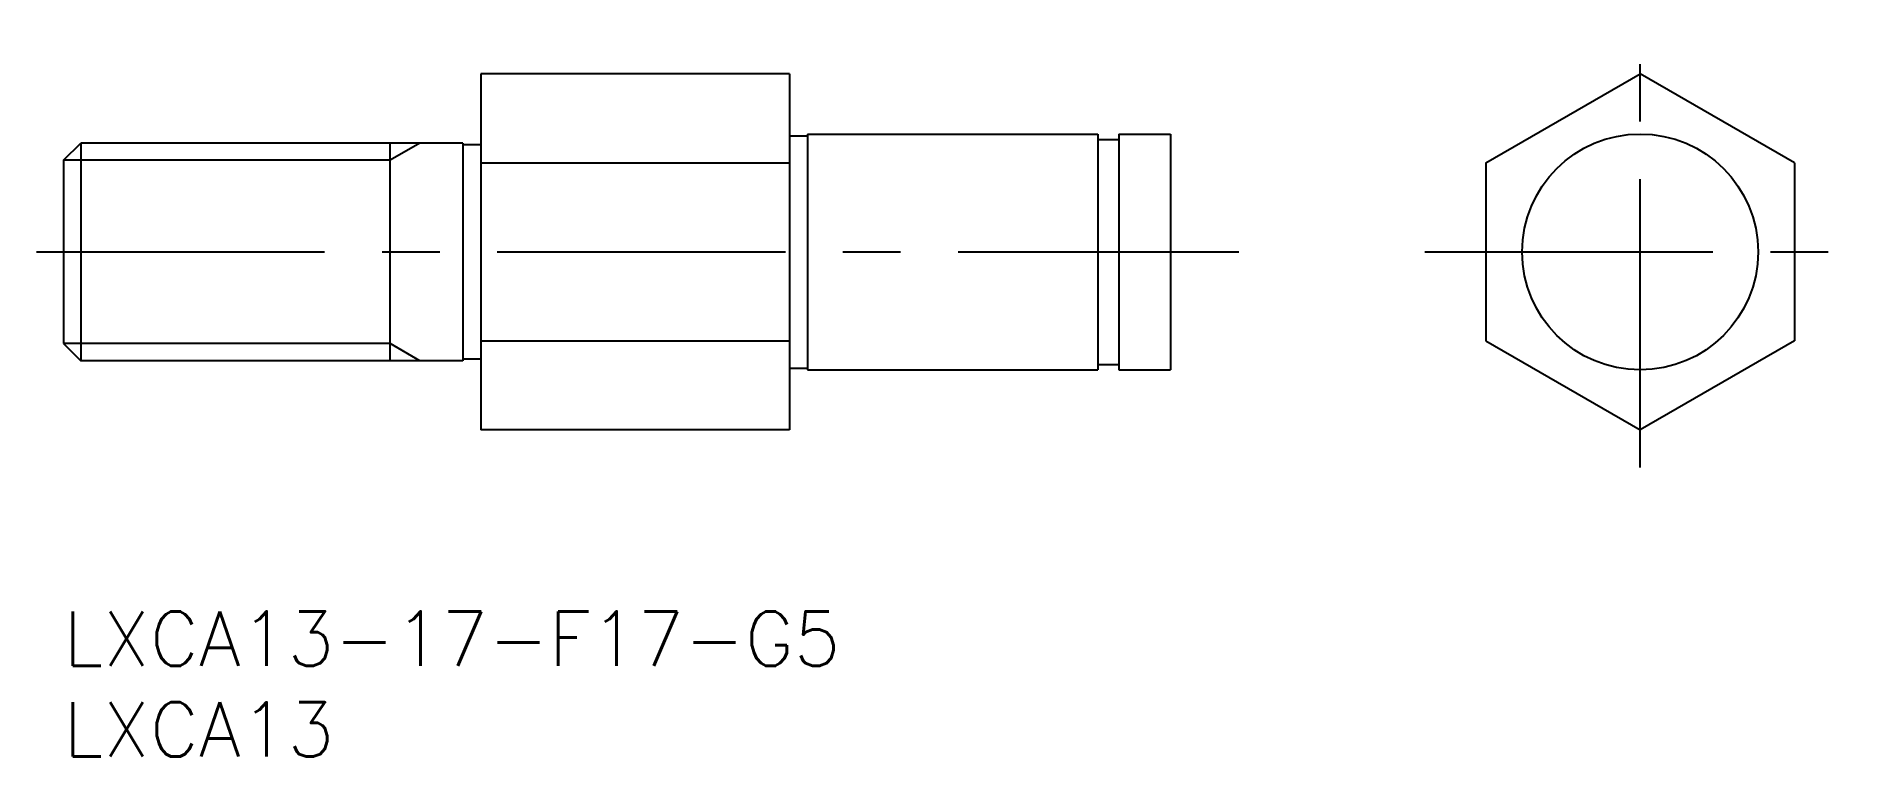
# Model space of a CAD drawing. Extents: x -2 to 99, y -8 to 32.
import ezdxf

# ---------------------------------------------------------------- set-up
doc = ezdxf.new("R2010")
doc.units = 0
doc.header["$LTSCALE"] = 0.5
doc.linetypes.add('CENTER', pattern=[50.8, 31.75, -6.35, 6.35, -6.35])
for name, color, linetype in [('MSM_CENTER', 1, 'CENTER'), ('MSM_CONTINUOUS', 7, 'CONTINUOUS'), ('MSM_NARROW', 5, 'CONTINUOUS'), ('MSM_PART_NUMBER', 7, 'CONTINUOUS')]:
    doc.layers.add(name, color=color, linetype=linetype)
doc.styles.get("Standard").update_dxf_attribs({"font": 'txt.shx', "height": 3, "bigfont": 'bigfont.shx'})

# ---------------------------------------------------------------- blocks, each defined once
blk = doc.blocks.new('*U8')
at = {"layer": 'MSM_PART_NUMBER'}
blk.add_text('LXCA13-17-F17-G5', height=3, dxfattribs=at).set_placement((0, -3))
blk = doc.blocks.new('*U9')
at = {"layer": 'MSM_PART_NUMBER'}
blk.add_text('LXCA13', height=3, dxfattribs=at).set_placement((0, -8))

msp = doc.modelspace()

# ---------------------------------------------------------------- linework, layer by layer
at = {"layer": 'MSM_CENTER'}
for p, q in [((86.88, 7.94), (86.88, 31.69)), ((-1.5, 19.81), (64.77, 19.81)), ((75.01, 19.81), (98.75, 19.81))]:
    msp.add_line(p, q, dxfattribs=at)
at = {"layer": 'MSM_CONTINUOUS'}
for p, q in [((23, 29.63), (23, 10)), ((40, 29.63), (23, 29.63)), ((40, 29.63), (40, 10)), ((78.38, 24.72), (86.88, 29.63)), ((95.38, 24.72), (86.88, 29.63)), ((40, 26.21), (41, 26.21)), ((41, 26.31), (57, 26.31)), ((41, 26.31), (41, 13.31)), ((57, 26.31), (57, 13.31)), ((58.15, 26.31), (61, 26.31)), ((58.15, 26.31), (58.15, 13.31)), ((61, 26.31), (61, 13.31)), ((0, 24.87), (0.95, 25.81)), ((0.95, 25.81), (0.95, 13.81)), ((22, 25.81), (0.95, 25.81)), ((18, 13.81), (18, 25.81)), ((22, 25.81), (22, 13.81)), ((23, 25.71), (22, 25.71)), ((57, 26.01), (58.15, 26.01)), ((0, 24.87), (0, 14.76)), ((23, 24.72), (40, 24.72)), ((78.38, 24.72), (78.38, 14.91)), ((95.38, 24.72), (95.38, 14.91)), ((0, 14.76), (0.95, 13.81)), ((23, 14.91), (40, 14.91)), ((78.38, 14.91), (86.88, 10)), ((95.38, 14.91), (86.88, 10)), ((22, 13.81), (0.95, 13.81)), ((23, 13.91), (22, 13.91)), ((40, 13.41), (41, 13.41)), ((41, 13.31), (57, 13.31)), ((57, 13.61), (58.15, 13.61)), ((58.15, 13.31), (61, 13.31)), ((40, 10), (23, 10))]:
    msp.add_line(p, q, dxfattribs=at)
msp.add_circle((86.88, 19.81), 6.5, dxfattribs=at)
at = {"layer": 'MSM_NARROW'}
for p, q in [((19.64, 25.81), (18, 24.87)), ((18, 24.87), (0, 24.87)), ((18, 14.76), (0, 14.76)), ((19.64, 13.81), (18, 14.76))]:
    msp.add_line(p, q, dxfattribs=at)

# ---------------------------------------------------------------- block references
at = {"layer": 'MSM_CONTINUOUS'}
for name in ['*U8', '*U9']:
    msp.add_blockref(name, (0, 0), dxfattribs=at)

doc.saveas('drawing.dxf')
